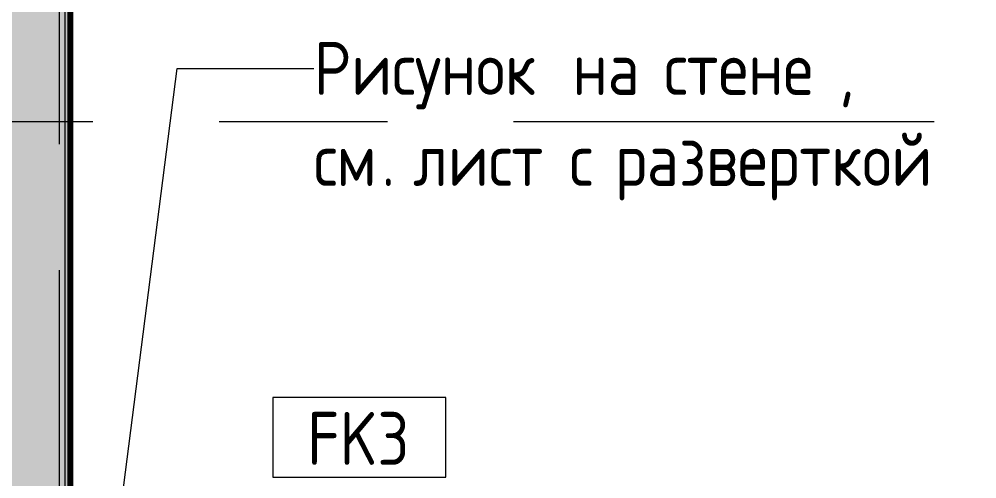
# Model space of a CAD drawing. Header units: millimetres. Extents: x -5426 to 189269, y -8553 to 29000.
# Drawn here: x 3557 to 7171, y 2250 to 3987 of the extents above; entities that cross this region are included whole.
import ezdxf

# ---------------------------------------------------------------- set-up
doc = ezdxf.new("R2010")
doc.units = ezdxf.units.MM
doc.linetypes.add('Осевая', pattern=[3175, 635, -476.25, 1587.5, -476.25])
for name, color, linetype, lineweight, true_color in [('A-WALL-3', 7, 'Continuous', 9, 0xff80c0), ('G-ANNO-TEXT-1', 7, 'Continuous', 9, 0x3c3c3c), ('I-WALL-3', 7, 'Continuous', 9, 0xc0c0c0), ('I-WALL-6', 7, 'Continuous', 80, 0xff80c0)]:
    doc.layers.add(name, color=color, linetype=linetype, lineweight=lineweight, true_color=true_color)
for name, color, linetype, lineweight in [('A-WALL-IDEN', 7, 'Continuous', 9), ('I-WALL', 7, 'Continuous', 9), ('Оси-2', 7, 'Осевая', 9)]:
    doc.layers.add(name, color=color, linetype=linetype, lineweight=lineweight)
doc.styles.add('GOST Common_1', font='GOST_Common.ttf', dxfattribs={"width": 0.9, "height": 200})

# ---------------------------------------------------------------- blocks, each defined once
blk = doc.blocks.new('М_стена_0001 - Типоразмер_без рамки-25382661-План отделки стен 3 этажа в осях 1-12')
at = {"layer": 'A-WALL-IDEN'}
for p, q in [((3.258, 1.523), (-3.273, 1.523)), ((-3.273, 1.523), (-3.273, -1.477)), ((3.258, -1.477), (3.258, 1.523)), ((-3.273, -1.477), (3.258, -1.477))]:
    blk.add_line(p, q, dxfattribs=at)

msp = doc.modelspace()

# ---------------------------------------------------------------- hatches: boundary and pattern name
at = {"layer": 'I-WALL'}
h = msp.add_hatch(dxfattribs=at)
h.set_pattern_fill('FP_12', color=256, style=0, pattern_type=2)
h.set_pattern_definition([(45, (0, 0), (-57.0246, 57.0246), []), (45, (57.025, 0), (-57.0246, 57.0246), [100.806, -20.161, 3.353, -16.808])])
h.paths.add_polyline_path([(3510, -100), (3730, -100), (3730, 7900), (3510, 7900), (3510, 120)])
h = msp.add_hatch(dxfattribs=at)
h.set_pattern_fill('FP_36', color=256, style=0, pattern_type=2)
h.set_pattern_definition([(0, (0, 0), (121.92, 30.48), [10.058, -81.382, 10.058, -81.382, -487.68]), (0, (0, 0), (121.92, 30.48), [-182.88, 10.058, -172.822, 10.058, -81.382, -213.36]), (0, (0, 0), (121.92, 30.48), [-457.2, 10.058, -50.902, 10.058, -142.342]), (120, (45.72, 15.24), (-87.35645, 90.34582), [10.058, -81.382, 10.058, -81.382, -487.68]), (120, (45.72, 15.24), (-87.35645, 90.34582), [-182.88, 10.058, -172.822, 10.058, -81.382, -213.36]), (120, (45.72, 15.24), (-87.35645, 90.34582), [-457.2, 10.058, -50.902, 10.058, -142.342]), (240, (60.96, 76.2), (-34.56355, -120.82582), [10.058, -81.382, 10.058, -81.382, -487.68]), (240, (60.96, 76.2), (-34.56355, -120.82582), [-182.88, 10.058, -172.822, 10.058, -81.382, -213.36]), (240, (60.96, 76.2), (-34.56355, -120.82582), [-457.2, 10.058, -50.902, 10.058, -142.342])])
h.paths.add_polyline_path([(3750, 400), (3750, 7680), (3730, 7680), (3730, 400)])

# ---------------------------------------------------------------- linework, layer by layer
at = {"layer": 'A-WALL-3'}
msp.add_line((3750, 7679), (3750, 400), dxfattribs=at)
at = {"layer": 'G-ANNO-TEXT-1'}
for p, q in [((3758.9, 721), (4154.2, 3800.8)), ((4154.2, 3800.8), (4669.1, 3800.8))]:
    msp.add_line(p, q, dxfattribs=at)
at = {"layer": 'I-WALL-3'}
msp.add_line((3730, 7700), (3730, -100), dxfattribs=at)
at = {"layer": 'I-WALL-6'}
msp.add_line((3751, 100), (3751, 7679), dxfattribs=at)
at = {"layer": 'Оси-2'}
for p, q in [((3710, 339.8), (3710, 24898.1)), ((-2038.2, 3600), (36260, 3600))]:
    msp.add_line(p, q, dxfattribs=at)

# ---------------------------------------------------------------- block references
at = {"layer": 'A-WALL-IDEN', "xscale": 99.99999999999993, "yscale": 99.99999999999993, "zscale": 99.99999999999993}
msp.add_blockref('М_стена_0001 - Типоразмер_без рамки-25382661-План отделки стен 3 этажа в осях 1-12', (4841.9, 2404.8), dxfattribs=at)

# ---------------------------------------------------------------- texts
at = {"layer": 'A-WALL-IDEN', "insert": (4644.1, 2502.9), "char_height": 200, "width": 490.633, "attachment_point": 1, "style": 'GOST Common_1'}
msp.add_mtext('FK3', dxfattribs=at)
at = {"layer": 'G-ANNO-TEXT-1', "char_height": 200, "attachment_point": 1, "style": 'GOST Common_1'}
for s, insert, width in [('Рисунок', (4669.1, 3900.8), 1103.924), ('\\fGOST Common|b0|i0|c204|p34|;\\W.9; ', (5580, 3900.8), 79.367), ('\\fGOST Common|b0|i0|c204|p34|;\\W.9; ', (5925.2, 3900.8), 79.367), ('на', (5645.4, 3900.8), 339.114), ('стене', (5990.7, 3900.8), 800.886), (', ', (6651.5, 3900.8), 158.734), ('\\fGOST Common|b0|i0|c204|p34|;\\W.9; ', (5568.1, 3556.9), 79.367), ('\\fGOST Common|b0|i0|c204|p34|;\\W.9; ', (5740.7, 3556.9), 79.367), ('разверткой', (5806.2, 3556.9), 1630.632), ('см', (4669.1, 3556.9), 310.253), ('лист', (5044.2, 3556.9), 634.937), ('\\fGOST Common|b0|i0|c204|p34|;\\W.9;с', (5633.5, 3556.9), 129.873), ('. ', (4925.1, 3556.9), 144.304)]:
    msp.add_mtext(s, dxfattribs=dict(at, insert=insert, width=width))

doc.saveas('drawing.dxf')
